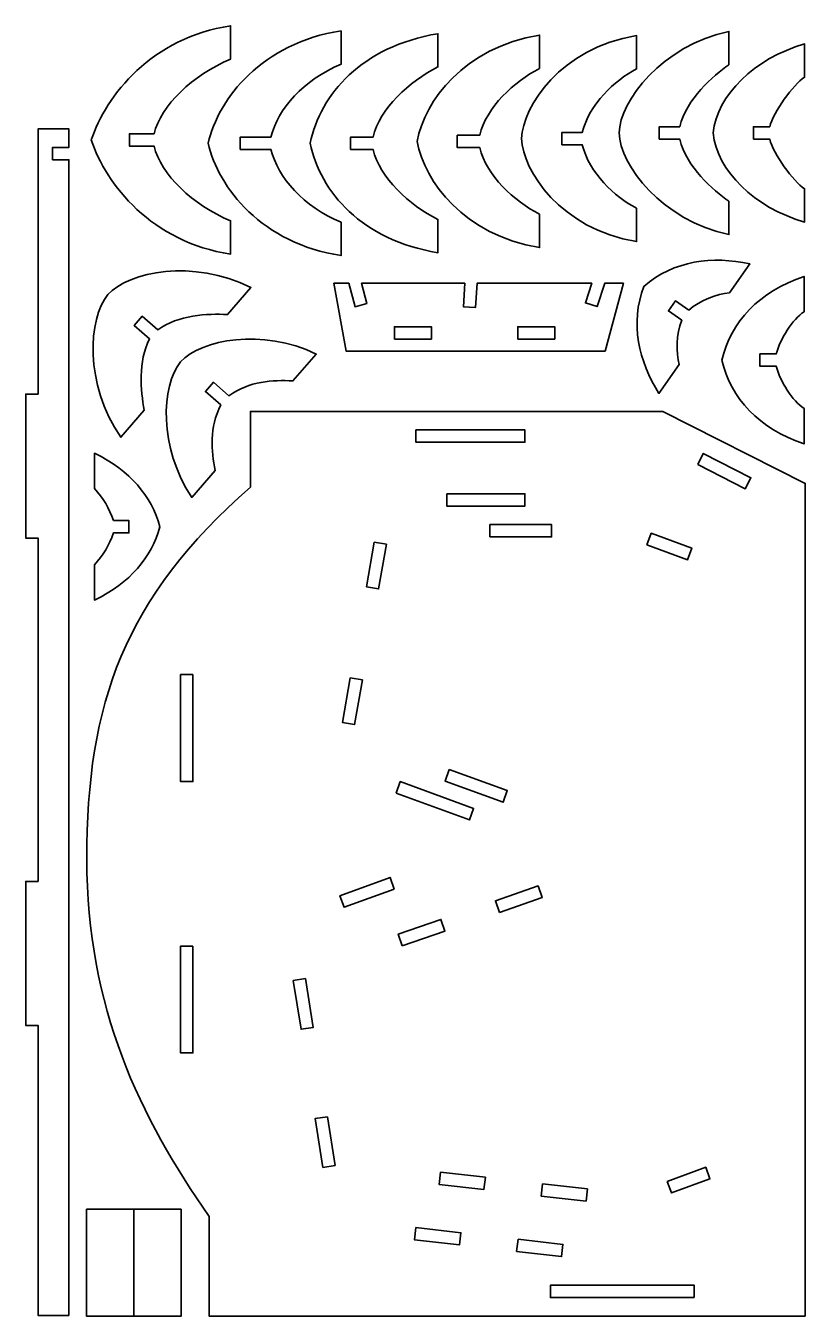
# Model space of a CAD drawing. Header units: centimetres. Extents: x 8 to 90.7, y -5.2 to 60.8.
# Drawn here: x 8.1 to 27.07, y 28.72 to 60.1 of the extents above; entities that cross this region are included whole.
import ezdxf

# ---------------------------------------------------------------- set-up
doc = ezdxf.new("R2010")
doc.units = ezdxf.units.CM
doc.header["$MEASUREMENT"] = 0
doc.layers.add('layer 1', color=7, linetype='Continuous')

msp = doc.modelspace()

# ---------------------------------------------------------------- linework, layer by layer
at = {"layer": 'layer 1', "color": 250, "lineweight": 35}
for points, knots in [([(9.69645, 57.32129), (10.04782, 58.40599), (11.17838, 59.81387), (13.08584, 60.09704), (13.08584, 60.09704), (13.08584, 60.09704), (13.08584, 59.28757), (13.08584, 59.28757), (13.08584, 59.28757), (12.16545, 58.90268), (11.39023, 58.16051), (11.22257, 57.47129), (11.22257, 57.47129), (11.22257, 57.47129), (10.62546, 57.47131), (10.62546, 57.47131), (10.62546, 57.47131), (10.62546, 57.47131), (10.62546, 57.17131), (10.62546, 57.17131), (10.62546, 57.17131), (10.62546, 57.17131), (11.22257, 57.17131), (11.22257, 57.17131), (11.22257, 57.17131), (11.39023, 56.4821), (12.16543, 55.73994), (13.08584, 55.35504), (13.08584, 55.35504), (13.08584, 55.35504), (13.08584, 54.54555), (13.08584, 54.54555), (13.08584, 54.54555), (11.17838, 54.82872), (10.04782, 56.23661), (9.69645, 57.32129)], [0, 0, 0, 0, 0.1, 0.1, 0.1, 0.1, 0.2, 0.2, 0.2, 0.2, 0.3, 0.3, 0.3, 0.3, 0.4, 0.4, 0.4, 0.4, 0.5, 0.5, 0.5, 0.5, 0.6, 0.6, 0.6, 0.6, 0.7, 0.7, 0.7, 0.7, 0.8, 0.8, 0.8, 0.8, 1, 1, 1, 1]), ([(12.54153, 57.24227), (12.77999, 58.32697), (13.8654, 59.68968), (15.77286, 59.97285), (15.77286, 59.97285), (15.77286, 59.97285), (15.77286, 59.16335), (15.77286, 59.16335), (15.77286, 59.16335), (14.85245, 58.77846), (14.23532, 58.08148), (14.06764, 57.39226), (14.06764, 57.39226), (14.06764, 57.39226), (13.32053, 57.39229), (13.32053, 57.39229), (13.32053, 57.39229), (13.32053, 57.39229), (13.32053, 57.09229), (13.32053, 57.09229), (13.32053, 57.09229), (13.32053, 57.09229), (14.06765, 57.09229), (14.06765, 57.09229), (14.06765, 57.09229), (14.23533, 56.40308), (14.85245, 55.70606), (15.77286, 55.32118), (15.77286, 55.32118), (15.77286, 55.32118), (15.77286, 54.51169), (15.77286, 54.51169), (15.77286, 54.51169), (13.8654, 54.79486), (12.77999, 56.15757), (12.54153, 57.24227)], [0, 0, 0, 0, 0.1, 0.1, 0.1, 0.1, 0.2, 0.2, 0.2, 0.2, 0.3, 0.3, 0.3, 0.3, 0.4, 0.4, 0.4, 0.4, 0.5, 0.5, 0.5, 0.5, 0.6, 0.6, 0.6, 0.6, 0.7, 0.7, 0.7, 0.7, 0.8, 0.8, 0.8, 0.8, 1, 1, 1, 1]), ([(22.53802, 57.49068), (22.56199, 58.27054), (23.5861, 59.62194), (25.21129, 59.96156), (25.21129, 59.96156), (25.21129, 59.96156), (25.21131, 59.15208), (25.21131, 59.15208), (25.21131, 59.15208), (24.82153, 58.86879), (24.1818, 58.32985), (24.01414, 57.64065), (24.01414, 57.64065), (24.01414, 57.64065), (23.51703, 57.64066), (23.51703, 57.64066), (23.51703, 57.64066), (23.51703, 57.64066), (23.51703, 57.34066), (23.51703, 57.34066), (23.51703, 57.34066), (23.51703, 57.34066), (24.01415, 57.34066), (24.01415, 57.34066), (24.01415, 57.34066), (24.18181, 56.65145), (24.82152, 56.1125), (25.21129, 55.82921), (25.21129, 55.82921), (25.21129, 55.82921), (25.21131, 55.01973), (25.21131, 55.01973), (25.21131, 55.01973), (23.5861, 55.35938), (22.56198, 56.71078), (22.53802, 57.49068)], [0, 0, 0, 0, 0.1, 0.1, 0.1, 0.1, 0.2, 0.2, 0.2, 0.2, 0.3, 0.3, 0.3, 0.3, 0.4, 0.4, 0.4, 0.4, 0.5, 0.5, 0.5, 0.5, 0.6, 0.6, 0.6, 0.6, 0.7, 0.7, 0.7, 0.7, 0.8, 0.8, 0.8, 0.8, 1, 1, 1, 1]), ([(15.02535, 57.24227), (15.26379, 58.42857), (16.28147, 59.59936), (18.13247, 59.90511), (18.13247, 59.90511), (18.13247, 59.90511), (18.13248, 59.09564), (18.13248, 59.09564), (18.13248, 59.09564), (17.42658, 58.7446), (16.71911, 58.08148), (16.55145, 57.39226), (16.55145, 57.39226), (16.55145, 57.39226), (16.00432, 57.39229), (16.00432, 57.39229), (16.00432, 57.39229), (16.00432, 57.39229), (16.00432, 57.09229), (16.00432, 57.09229), (16.00432, 57.09229), (16.00432, 57.09229), (16.55145, 57.09229), (16.55145, 57.09229), (16.55145, 57.09229), (16.71911, 56.40308), (17.42658, 55.73994), (18.13247, 55.38891), (18.13247, 55.38891), (18.13247, 55.38891), (18.13248, 54.57944), (18.13248, 54.57944), (18.13248, 54.57944), (16.28148, 54.88519), (15.26379, 56.05596), (15.02535, 57.24227)], [0, 0, 0, 0, 0.1, 0.1, 0.1, 0.1, 0.2, 0.2, 0.2, 0.2, 0.3, 0.3, 0.3, 0.3, 0.4, 0.4, 0.4, 0.4, 0.5, 0.5, 0.5, 0.5, 0.6, 0.6, 0.6, 0.6, 0.7, 0.7, 0.7, 0.7, 0.8, 0.8, 0.8, 0.8, 1, 1, 1, 1]), ([(17.62202, 57.28744), (17.81534, 58.27054), (18.75398, 59.56549), (20.60498, 59.87124), (20.60498, 59.87124), (20.60498, 59.87124), (20.605, 59.06175), (20.605, 59.06175), (20.605, 59.06175), (19.97811, 58.73329), (19.31582, 58.12664), (19.14814, 57.43741), (19.14814, 57.43741), (19.14814, 57.43741), (18.60104, 57.43742), (18.60104, 57.43742), (18.60104, 57.43742), (18.60104, 57.43742), (18.60104, 57.13746), (18.60104, 57.13746), (18.60104, 57.13746), (18.60104, 57.13746), (19.14815, 57.13746), (19.14815, 57.13746), (19.14815, 57.13746), (19.31583, 56.44821), (19.97811, 55.84154), (20.60498, 55.51311), (20.60498, 55.51311), (20.60498, 55.51311), (20.605, 54.70362), (20.605, 54.70362), (20.605, 54.70362), (18.75399, 55.00938), (17.81534, 56.30434), (17.62202, 57.28744)], [0, 0, 0, 0, 0.1, 0.1, 0.1, 0.1, 0.2, 0.2, 0.2, 0.2, 0.3, 0.3, 0.3, 0.3, 0.4, 0.4, 0.4, 0.4, 0.5, 0.5, 0.5, 0.5, 0.6, 0.6, 0.6, 0.6, 0.7, 0.7, 0.7, 0.7, 0.8, 0.8, 0.8, 0.8, 1, 1, 1, 1]), ([(20.16712, 57.35518), (20.1911, 58.13504), (21.11359, 59.5542), (22.96459, 59.85995), (22.96459, 59.85995), (22.96459, 59.85995), (22.9646, 59.05048), (22.9646, 59.05048), (22.9646, 59.05048), (22.42804, 58.76719), (21.8109, 58.19439), (21.64324, 57.50516), (21.64324, 57.50516), (21.64324, 57.50516), (21.14614, 57.50516), (21.14614, 57.50516), (21.14614, 57.50516), (21.14614, 57.50516), (21.14614, 57.20517), (21.14614, 57.20517), (21.14614, 57.20517), (21.14614, 57.20517), (21.64326, 57.20517), (21.64326, 57.20517), (21.64326, 57.20517), (21.81092, 56.51595), (22.42804, 55.94315), (22.96459, 55.65987), (22.96459, 55.65987), (22.96459, 55.65987), (22.9646, 54.85039), (22.9646, 54.85039), (22.9646, 54.85039), (21.11359, 55.15614), (20.19108, 56.57531), (20.16712, 57.35518)], [0, 0, 0, 0, 0.1, 0.1, 0.1, 0.1, 0.2, 0.2, 0.2, 0.2, 0.3, 0.3, 0.3, 0.3, 0.4, 0.4, 0.4, 0.4, 0.5, 0.5, 0.5, 0.5, 0.6, 0.6, 0.6, 0.6, 0.7, 0.7, 0.7, 0.7, 0.8, 0.8, 0.8, 0.8, 1, 1, 1, 1]), ([(25.80727, 57.34066), (25.80727, 57.34066), (25.80727, 57.64066), (25.80727, 57.64066), (25.80727, 57.64066), (25.80727, 57.64066), (26.20441, 57.64066), (26.20441, 57.64066), (26.20441, 57.64066), (26.29305, 58.00249), (26.7747, 58.66556), (27.05157, 58.84723), (27.05157, 58.84723), (27.05157, 58.84723), (27.05158, 59.65674), (27.05158, 59.65674), (27.05158, 59.65674), (25.83281, 59.30583), (24.91837, 58.40921), (24.82828, 57.49065), (24.82828, 57.49065), (24.91837, 56.57207), (25.8328, 55.67546), (27.05157, 55.32454), (27.05157, 55.32454), (27.05157, 55.32454), (27.05158, 56.13408), (27.05158, 56.13408), (27.05158, 56.13408), (26.77472, 56.31573), (26.29303, 56.97884), (26.2044, 57.34064), (26.2044, 57.34064), (26.2044, 57.34064), (25.80727, 57.34066), (25.80727, 57.34066)], [0, 0, 0, 0, 0.1, 0.1, 0.1, 0.1, 0.2, 0.2, 0.2, 0.2, 0.3, 0.3, 0.3, 0.3, 0.4, 0.4, 0.4, 0.4, 0.5, 0.5, 0.5, 0.5, 0.6, 0.6, 0.6, 0.6, 0.7, 0.7, 0.7, 0.7, 0.8, 0.8, 0.8, 0.8, 1, 1, 1, 1]), ([(9.15251, 28.73994), (9.15251, 28.73994), (9.15251, 56.83996), (9.15251, 56.83996), (9.15251, 56.83996), (9.15251, 56.83996), (8.75251, 56.83996), (8.75251, 56.83996), (8.75251, 56.83996), (8.75251, 56.83996), (8.75251, 57.13992), (8.75251, 57.13992), (8.75251, 57.13992), (8.75251, 57.13992), (9.15251, 57.13992), (9.15251, 57.13992), (9.15251, 57.13992), (9.15251, 57.13992), (9.15251, 57.58994), (9.15251, 57.58994), (9.15251, 57.58994), (9.15251, 57.58994), (8.40253, 57.58994), (8.40253, 57.58994), (8.40253, 57.58994), (8.40253, 57.58994), (8.40253, 51.13992), (8.40253, 51.13992), (8.40253, 51.13992), (8.40253, 51.13992), (8.1025, 51.13992), (8.1025, 51.13992), (8.1025, 51.13992), (8.1025, 51.13992), (8.10251, 47.63996), (8.10251, 47.63996), (8.10251, 47.63996), (8.10251, 47.63996), (8.40253, 47.63992), (8.40253, 47.63992), (8.40253, 47.63992), (8.40253, 47.63992), (8.40253, 39.28991), (8.40253, 39.28991), (8.40253, 39.28991), (8.40253, 39.28991), (8.10257, 39.28995), (8.10257, 39.28995), (8.10257, 39.28995), (8.10257, 39.28995), (8.1025, 35.78995), (8.1025, 35.78995), (8.1025, 35.78995), (8.1025, 35.78995), (8.40253, 35.78995), (8.40253, 35.78995), (8.40253, 35.78995), (8.40253, 35.78995), (8.40253, 28.73994), (8.40253, 28.73994), (8.40253, 28.73994), (8.40253, 28.73994), (9.15251, 28.73994), (9.15251, 28.73994)], [0, 0, 0, 0, 0.05882353, 0.05882353, 0.05882353, 0.05882353, 0.11764706, 0.11764706, 0.11764706, 0.11764706, 0.17647059, 0.17647059, 0.17647059, 0.17647059, 0.23529412, 0.23529412, 0.23529412, 0.23529412, 0.29411765, 0.29411765, 0.29411765, 0.29411765, 0.35294118, 0.35294118, 0.35294118, 0.35294118, 0.41176471, 0.41176471, 0.41176471, 0.41176471, 0.47058824, 0.47058824, 0.47058824, 0.47058824, 0.52941176, 0.52941176, 0.52941176, 0.52941176, 0.58823529, 0.58823529, 0.58823529, 0.58823529, 0.64705882, 0.64705882, 0.64705882, 0.64705882, 0.70588235, 0.70588235, 0.70588235, 0.70588235, 0.76470588, 0.76470588, 0.76470588, 0.76470588, 0.82352941, 0.82352941, 0.82352941, 0.82352941, 0.88235294, 0.88235294, 0.88235294, 0.88235294, 1, 1, 1, 1]), ([(10.10003, 53.56296), (9.62256, 52.97837), (9.51704, 51.39487), (10.41836, 50.09365), (10.41836, 50.09365), (10.41836, 50.09365), (10.98681, 50.74757), (10.98681, 50.74757), (10.98681, 50.74757), (10.89402, 51.2289), (10.83085, 51.93014), (11.11566, 52.4813), (11.11566, 52.4813), (11.11566, 52.4813), (10.74049, 52.80747), (10.74049, 52.80747), (10.74049, 52.80747), (10.74049, 52.80747), (10.9373, 53.03385), (10.9373, 53.03385), (10.9373, 53.03385), (10.9373, 53.03385), (11.31249, 52.70774), (11.31249, 52.70774), (11.31249, 52.70774), (11.81866, 53.06647), (12.52186, 53.1015), (13.01141, 53.07661), (13.01141, 53.07661), (13.01141, 53.07661), (13.57985, 53.73056), (13.57985, 53.73056), (13.57985, 53.73056), (12.16585, 54.442), (10.61247, 54.1171), (10.10003, 53.56296)], [0, 0, 0, 0, 0.1, 0.1, 0.1, 0.1, 0.2, 0.2, 0.2, 0.2, 0.3, 0.3, 0.3, 0.3, 0.4, 0.4, 0.4, 0.4, 0.5, 0.5, 0.5, 0.5, 0.6, 0.6, 0.6, 0.6, 0.7, 0.7, 0.7, 0.7, 0.8, 0.8, 0.8, 0.8, 1, 1, 1, 1]), ([(24.23501, 53.18097), (24.51515, 53.42652), (24.91501, 53.57583), (25.22458, 53.60541), (25.22458, 53.60541), (25.22458, 53.60541), (25.7176, 54.30949), (25.7176, 54.30949), (25.7176, 54.30949), (24.82501, 54.50459), (23.86272, 54.39367), (23.14459, 53.76135), (23.14459, 53.76135), (22.79604, 52.8703), (23.02093, 51.92809), (23.50954, 51.15607), (23.50954, 51.15607), (23.50954, 51.15607), (24.00254, 51.86013), (24.00254, 51.86013), (24.00254, 51.86013), (23.92446, 52.16116), (23.92802, 52.58799), (24.06294, 52.93521), (24.06294, 52.93521), (24.06294, 52.93521), (23.73765, 53.16299), (23.73765, 53.16299), (23.73765, 53.16299), (23.73765, 53.16299), (23.90971, 53.40874), (23.90971, 53.40874), (23.90971, 53.40874), (23.90971, 53.40874), (24.23501, 53.18097), (24.23501, 53.18097)], [0, 0, 0, 0, 0.1, 0.1, 0.1, 0.1, 0.2, 0.2, 0.2, 0.2, 0.3, 0.3, 0.3, 0.3, 0.4, 0.4, 0.4, 0.4, 0.5, 0.5, 0.5, 0.5, 0.6, 0.6, 0.6, 0.6, 0.7, 0.7, 0.7, 0.7, 0.8, 0.8, 0.8, 0.8, 1, 1, 1, 1]), ([(25.03634, 51.96745), (25.26191, 52.89733), (25.9457, 53.64069), (27.04027, 54.00289), (27.04027, 54.00289), (27.04027, 54.00289), (27.04028, 53.14343), (27.04028, 53.14343), (27.04028, 53.14343), (26.7634, 52.96174), (26.4511, 52.47926), (26.36245, 52.11745), (26.36245, 52.11745), (26.36245, 52.11745), (25.96535, 52.11747), (25.96535, 52.11747), (25.96535, 52.11747), (25.96535, 52.11747), (25.96535, 51.81747), (25.96535, 51.81747), (25.96535, 51.81747), (25.96535, 51.81747), (26.36246, 51.81747), (26.36246, 51.81747), (26.36246, 51.81747), (26.4511, 51.45564), (26.7634, 50.97316), (27.04027, 50.79149), (27.04027, 50.79149), (27.04027, 50.79149), (27.04028, 49.93199), (27.04028, 49.93199), (27.04028, 49.93199), (25.9457, 50.29422), (25.2619, 51.03757), (25.03634, 51.96745)], [0, 0, 0, 0, 0.1, 0.1, 0.1, 0.1, 0.2, 0.2, 0.2, 0.2, 0.3, 0.3, 0.3, 0.3, 0.4, 0.4, 0.4, 0.4, 0.5, 0.5, 0.5, 0.5, 0.6, 0.6, 0.6, 0.6, 0.7, 0.7, 0.7, 0.7, 0.8, 0.8, 0.8, 0.8, 1, 1, 1, 1]), ([(22.19773, 52.18664), (22.19773, 52.18664), (22.64608, 53.83661), (22.64608, 53.83661), (22.64608, 53.83661), (22.64608, 53.83661), (22.18996, 53.83661), (22.18996, 53.83661), (22.18996, 53.83661), (22.18996, 53.83661), (22.00503, 53.26757), (22.00503, 53.26757), (22.00503, 53.26757), (22.00503, 53.26757), (21.71972, 53.36028), (21.71972, 53.36028), (21.71972, 53.36028), (21.71972, 53.36028), (21.87448, 53.83661), (21.87448, 53.83661), (21.87448, 53.83661), (21.87448, 53.83661), (19.08504, 53.83661), (19.08504, 53.83661), (19.08504, 53.83661), (19.08504, 53.83661), (19.04895, 53.248), (19.04895, 53.248), (19.04895, 53.248), (19.04895, 53.248), (18.74935, 53.26368), (18.74935, 53.26368), (18.74935, 53.26368), (18.74935, 53.26368), (18.78461, 53.83661), (18.78461, 53.83661), (18.78461, 53.83661), (18.78461, 53.83661), (16.27142, 53.83661), (16.27142, 53.83661), (16.27142, 53.83661), (16.27142, 53.83661), (16.40348, 53.34385), (16.40348, 53.34385), (16.40348, 53.34385), (16.40348, 53.34385), (16.11368, 53.26618), (16.11368, 53.26618), (16.11368, 53.26618), (16.11368, 53.26618), (15.96084, 53.83661), (15.96084, 53.83661), (15.96084, 53.83661), (15.96084, 53.83661), (15.59937, 53.83661), (15.59937, 53.83661), (15.59937, 53.83661), (15.59937, 53.83661), (15.89772, 52.18664), (15.89772, 52.18664), (15.89772, 52.18664), (15.89772, 52.18664), (22.19773, 52.18664), (22.19773, 52.18664)], [0, 0, 0, 0, 0.05882353, 0.05882353, 0.05882353, 0.05882353, 0.11764706, 0.11764706, 0.11764706, 0.11764706, 0.17647059, 0.17647059, 0.17647059, 0.17647059, 0.23529412, 0.23529412, 0.23529412, 0.23529412, 0.29411765, 0.29411765, 0.29411765, 0.29411765, 0.35294118, 0.35294118, 0.35294118, 0.35294118, 0.41176471, 0.41176471, 0.41176471, 0.41176471, 0.47058824, 0.47058824, 0.47058824, 0.47058824, 0.52941176, 0.52941176, 0.52941176, 0.52941176, 0.58823529, 0.58823529, 0.58823529, 0.58823529, 0.64705882, 0.64705882, 0.64705882, 0.64705882, 0.70588235, 0.70588235, 0.70588235, 0.70588235, 0.76470588, 0.76470588, 0.76470588, 0.76470588, 0.82352941, 0.82352941, 0.82352941, 0.82352941, 0.88235294, 0.88235294, 0.88235294, 0.88235294, 1, 1, 1, 1]), ([(11.86902, 51.92542), (11.39156, 51.34082), (11.33278, 49.84921), (12.13975, 48.63), (12.13975, 48.63), (12.13975, 48.63), (12.7082, 49.28394), (12.7082, 49.28394), (12.7082, 49.28394), (12.61543, 49.76523), (12.56212, 50.32541), (12.84692, 50.87656), (12.84692, 50.87656), (12.84692, 50.87656), (12.47174, 51.20271), (12.47174, 51.20271), (12.47174, 51.20271), (12.47174, 51.20271), (12.66857, 51.42913), (12.66857, 51.42913), (12.66857, 51.42913), (12.66857, 51.42913), (13.04373, 51.10301), (13.04373, 51.10301), (13.04373, 51.10301), (13.54991, 51.46171), (14.11204, 51.48691), (14.60158, 51.46201), (14.60158, 51.46201), (14.60158, 51.46201), (15.17005, 52.11596), (15.17005, 52.11596), (15.17005, 52.11596), (13.85036, 52.74536), (12.38148, 52.47957), (11.86902, 51.92542)], [0, 0, 0, 0, 0.1, 0.1, 0.1, 0.1, 0.2, 0.2, 0.2, 0.2, 0.3, 0.3, 0.3, 0.3, 0.4, 0.4, 0.4, 0.4, 0.5, 0.5, 0.5, 0.5, 0.6, 0.6, 0.6, 0.6, 0.7, 0.7, 0.7, 0.7, 0.8, 0.8, 0.8, 0.8, 1, 1, 1, 1]), ([(17.07273, 52.47858), (17.07273, 52.47858), (17.97272, 52.47858), (17.97272, 52.47858), (17.97272, 52.47858), (17.97272, 52.47858), (17.97272, 52.77858), (17.97272, 52.77858), (17.97272, 52.77858), (17.97272, 52.77858), (17.07273, 52.77858), (17.07273, 52.77858), (17.07273, 52.77858), (17.07273, 52.77858), (17.07273, 52.47858), (17.07273, 52.47858)], [0, 0, 0, 0, 0.2, 0.2, 0.2, 0.2, 0.4, 0.4, 0.4, 0.4, 0.6, 0.6, 0.6, 0.6, 1, 1, 1, 1]), ([(20.07275, 52.47858), (20.07275, 52.47858), (20.97274, 52.47858), (20.97274, 52.47858), (20.97274, 52.47858), (20.97274, 52.47858), (20.97274, 52.77858), (20.97274, 52.77858), (20.97274, 52.77858), (20.97274, 52.77858), (20.07275, 52.77858), (20.07275, 52.77858), (20.07275, 52.77858), (20.07275, 52.77858), (20.07275, 52.47858), (20.07275, 52.47858)], [0, 0, 0, 0, 0.2, 0.2, 0.2, 0.2, 0.4, 0.4, 0.4, 0.4, 0.6, 0.6, 0.6, 0.6, 1, 1, 1, 1]), ([(27.06773, 28.71982), (27.06773, 28.71982), (12.56772, 28.71982), (12.56772, 28.71982), (12.56772, 28.71982), (12.56772, 28.71982), (12.56772, 31.14453), (12.56772, 31.14453), (12.56772, 31.14453), (10.88009, 33.54126), (9.58587, 36.22941), (9.58587, 39.83774), (9.58587, 39.83774), (9.58587, 43.6174), (10.49256, 46.19122), (13.56773, 48.87467), (13.56773, 48.87467), (13.56773, 48.87467), (13.56775, 50.71983), (13.56775, 50.71983), (13.56775, 50.71983), (13.56775, 50.71983), (23.60204, 50.71983), (23.60204, 50.71983), (23.60204, 50.71983), (23.60204, 50.71983), (27.06773, 48.96981), (27.06773, 48.96981), (27.06773, 48.96981), (27.06773, 48.96981), (27.06773, 28.71982), (27.06773, 28.71982)], [0, 0, 0, 0, 0.11111111, 0.11111111, 0.11111111, 0.11111111, 0.22222222, 0.22222222, 0.22222222, 0.22222222, 0.33333333, 0.33333333, 0.33333333, 0.33333333, 0.44444444, 0.44444444, 0.44444444, 0.44444444, 0.55555556, 0.55555556, 0.55555556, 0.55555556, 0.66666667, 0.66666667, 0.66666667, 0.66666667, 0.77777778, 0.77777778, 0.77777778, 0.77777778, 1, 1, 1, 1]), ([(17.59549, 50.26981), (17.59549, 50.26981), (20.24549, 50.26981), (20.24549, 50.26981), (20.24549, 50.26981), (20.24549, 50.26981), (20.24549, 49.96982), (20.24549, 49.96982), (20.24549, 49.96982), (20.24549, 49.96982), (17.59549, 49.96982), (17.59549, 49.96982), (17.59549, 49.96982), (17.59549, 49.96982), (17.59549, 50.26981), (17.59549, 50.26981)], [0, 0, 0, 0, 0.2, 0.2, 0.2, 0.2, 0.4, 0.4, 0.4, 0.4, 0.6, 0.6, 0.6, 0.6, 1, 1, 1, 1]), ([(10.23464, 48.067), (10.13572, 48.36422), (9.98796, 48.61494), (9.77323, 48.84333), (9.77323, 48.84333), (9.77323, 48.84333), (9.77324, 49.70284), (9.77324, 49.70284), (9.77324, 49.70284), (10.65661, 49.27628), (11.14683, 48.66823), (11.36809, 47.91698), (11.36809, 47.91698), (11.14683, 47.16574), (10.6566, 46.5577), (9.77323, 46.13113), (9.77323, 46.13113), (9.77323, 46.13113), (9.77324, 46.99064), (9.77324, 46.99064), (9.77324, 46.99064), (9.98796, 47.21904), (10.13572, 47.46974), (10.23464, 47.76698), (10.23464, 47.76698), (10.23464, 47.76698), (10.61139, 47.767), (10.61139, 47.767), (10.61139, 47.767), (10.61139, 47.767), (10.61139, 48.067), (10.61139, 48.067), (10.61139, 48.067), (10.61139, 48.067), (10.23464, 48.067), (10.23464, 48.067)], [0, 0, 0, 0, 0.1, 0.1, 0.1, 0.1, 0.2, 0.2, 0.2, 0.2, 0.3, 0.3, 0.3, 0.3, 0.4, 0.4, 0.4, 0.4, 0.5, 0.5, 0.5, 0.5, 0.6, 0.6, 0.6, 0.6, 0.7, 0.7, 0.7, 0.7, 0.8, 0.8, 0.8, 0.8, 1, 1, 1, 1]), ([(24.45185, 49.43142), (24.45185, 49.43142), (25.61015, 48.84126), (25.61015, 48.84126), (25.61015, 48.84126), (25.61015, 48.84126), (25.74633, 49.10856), (25.74633, 49.10856), (25.74633, 49.10856), (25.74633, 49.10856), (24.58803, 49.69875), (24.58803, 49.69875), (24.58803, 49.69875), (24.58803, 49.69875), (24.45185, 49.43142), (24.45185, 49.43142)], [0, 0, 0, 0, 0.2, 0.2, 0.2, 0.2, 0.4, 0.4, 0.4, 0.4, 0.6, 0.6, 0.6, 0.6, 1, 1, 1, 1]), ([(18.34549, 48.71982), (18.34549, 48.71982), (20.24549, 48.71982), (20.24549, 48.71982), (20.24549, 48.71982), (20.24549, 48.71982), (20.24549, 48.41982), (20.24549, 48.41982), (20.24549, 48.41982), (20.24549, 48.41982), (18.34549, 48.41982), (18.34549, 48.41982), (18.34549, 48.41982), (18.34549, 48.41982), (18.34549, 48.71982), (18.34549, 48.71982)], [0, 0, 0, 0, 0.2, 0.2, 0.2, 0.2, 0.4, 0.4, 0.4, 0.4, 0.6, 0.6, 0.6, 0.6, 1, 1, 1, 1]), ([(19.3955, 47.66981), (19.3955, 47.66981), (20.89549, 47.66981), (20.89549, 47.66981), (20.89549, 47.66981), (20.89549, 47.66981), (20.89549, 47.96981), (20.89549, 47.96981), (20.89549, 47.96981), (20.89549, 47.96981), (19.3955, 47.96981), (19.3955, 47.96981), (19.3955, 47.96981), (19.3955, 47.96981), (19.3955, 47.66981), (19.3955, 47.66981)], [0, 0, 0, 0, 0.2, 0.2, 0.2, 0.2, 0.4, 0.4, 0.4, 0.4, 0.6, 0.6, 0.6, 0.6, 1, 1, 1, 1]), ([(23.21762, 47.47395), (23.21762, 47.47395), (24.2043, 47.11482), (24.2043, 47.11482), (24.2043, 47.11482), (24.2043, 47.11482), (24.30691, 47.39672), (24.30691, 47.39672), (24.30691, 47.39672), (24.30691, 47.39672), (23.32022, 47.75581), (23.32022, 47.75581), (23.32022, 47.75581), (23.32022, 47.75581), (23.21762, 47.47395), (23.21762, 47.47395)], [0, 0, 0, 0, 0.2, 0.2, 0.2, 0.2, 0.4, 0.4, 0.4, 0.4, 0.6, 0.6, 0.6, 0.6, 1, 1, 1, 1]), ([(16.87596, 47.48871), (16.87596, 47.48871), (16.68494, 46.40544), (16.68494, 46.40544), (16.68494, 46.40544), (16.68494, 46.40544), (16.38951, 46.45751), (16.38951, 46.45751), (16.38951, 46.45751), (16.38951, 46.45751), (16.5805, 47.54082), (16.5805, 47.54082), (16.5805, 47.54082), (16.5805, 47.54082), (16.87596, 47.48871), (16.87596, 47.48871)], [0, 0, 0, 0, 0.2, 0.2, 0.2, 0.2, 0.4, 0.4, 0.4, 0.4, 0.6, 0.6, 0.6, 0.6, 1, 1, 1, 1]), ([(12.16773, 44.31983), (12.16773, 44.31983), (11.86773, 44.31983), (11.86773, 44.31983), (11.86773, 44.31983), (11.86773, 44.31983), (11.86773, 41.71982), (11.86773, 41.71982), (11.86773, 41.71982), (11.86773, 41.71982), (12.16773, 41.71982), (12.16773, 41.71982), (12.16773, 41.71982), (12.16773, 41.71982), (12.16773, 44.31983), (12.16773, 44.31983)], [0, 0, 0, 0, 0.2, 0.2, 0.2, 0.2, 0.4, 0.4, 0.4, 0.4, 0.6, 0.6, 0.6, 0.6, 1, 1, 1, 1]), ([(16.29424, 44.18961), (16.29424, 44.18961), (16.1032, 43.10634), (16.1032, 43.10634), (16.1032, 43.10634), (16.1032, 43.10634), (15.80777, 43.15845), (15.80777, 43.15845), (15.80777, 43.15845), (15.80777, 43.15845), (15.99879, 44.24172), (15.99879, 44.24172), (15.99879, 44.24172), (15.99879, 44.24172), (16.29424, 44.18961), (16.29424, 44.18961)], [0, 0, 0, 0, 0.2, 0.2, 0.2, 0.2, 0.4, 0.4, 0.4, 0.4, 0.6, 0.6, 0.6, 0.6, 1, 1, 1, 1]), ([(18.40732, 42.01354), (18.40732, 42.01354), (19.81684, 41.50054), (19.81684, 41.50054), (19.81684, 41.50054), (19.81684, 41.50054), (19.71425, 41.2186), (19.71425, 41.2186), (19.71425, 41.2186), (19.71425, 41.2186), (18.30469, 41.73164), (18.30469, 41.73164), (18.30469, 41.73164), (18.30469, 41.73164), (18.40732, 42.01354), (18.40732, 42.01354)], [0, 0, 0, 0, 0.2, 0.2, 0.2, 0.2, 0.4, 0.4, 0.4, 0.4, 0.6, 0.6, 0.6, 0.6, 1, 1, 1, 1]), ([(17.11148, 41.43597), (17.11148, 41.43597), (18.89691, 40.78617), (18.89691, 40.78617), (18.89691, 40.78617), (18.89691, 40.78617), (18.99956, 41.06807), (18.99956, 41.06807), (18.99956, 41.06807), (18.99956, 41.06807), (17.2141, 41.71791), (17.2141, 41.71791), (17.2141, 41.71791), (17.2141, 41.71791), (17.11148, 41.43597), (17.11148, 41.43597)], [0, 0, 0, 0, 0.2, 0.2, 0.2, 0.2, 0.4, 0.4, 0.4, 0.4, 0.6, 0.6, 0.6, 0.6, 1, 1, 1, 1]), ([(17.06832, 39.10644), (17.06832, 39.10644), (15.84674, 38.66182), (15.84674, 38.66182), (15.84674, 38.66182), (15.84674, 38.66182), (15.74415, 38.94376), (15.74415, 38.94376), (15.74415, 38.94376), (15.74415, 38.94376), (16.96573, 39.38838), (16.96573, 39.38838), (16.96573, 39.38838), (16.96573, 39.38838), (17.06832, 39.10644), (17.06832, 39.10644)], [0, 0, 0, 0, 0.2, 0.2, 0.2, 0.2, 0.4, 0.4, 0.4, 0.4, 0.6, 0.6, 0.6, 0.6, 1, 1, 1, 1]), ([(19.6263, 38.53974), (19.6263, 38.53974), (20.66637, 38.89788), (20.66637, 38.89788), (20.66637, 38.89788), (20.66637, 38.89788), (20.5687, 39.18152), (20.5687, 39.18152), (20.5687, 39.18152), (20.5687, 39.18152), (19.52863, 38.82338), (19.52863, 38.82338), (19.52863, 38.82338), (19.52863, 38.82338), (19.6263, 38.53974), (19.6263, 38.53974)], [0, 0, 0, 0, 0.2, 0.2, 0.2, 0.2, 0.4, 0.4, 0.4, 0.4, 0.6, 0.6, 0.6, 0.6, 1, 1, 1, 1]), ([(17.26249, 37.72583), (17.26249, 37.72583), (18.30257, 38.08393), (18.30257, 38.08393), (18.30257, 38.08393), (18.30257, 38.08393), (18.20489, 38.36761), (18.20489, 38.36761), (18.20489, 38.36761), (18.20489, 38.36761), (17.16482, 38.00947), (17.16482, 38.00947), (17.16482, 38.00947), (17.16482, 38.00947), (17.26249, 37.72583), (17.26249, 37.72583)], [0, 0, 0, 0, 0.2, 0.2, 0.2, 0.2, 0.4, 0.4, 0.4, 0.4, 0.6, 0.6, 0.6, 0.6, 1, 1, 1, 1]), ([(12.16773, 37.71983), (12.16773, 37.71983), (11.86773, 37.71983), (11.86773, 37.71983), (11.86773, 37.71983), (11.86773, 37.71983), (11.86773, 35.11983), (11.86773, 35.11983), (11.86773, 35.11983), (11.86773, 35.11983), (12.16773, 35.11983), (12.16773, 35.11983), (12.16773, 35.11983), (12.16773, 35.11983), (12.16773, 37.71983), (12.16773, 37.71983)], [0, 0, 0, 0, 0.2, 0.2, 0.2, 0.2, 0.4, 0.4, 0.4, 0.4, 0.6, 0.6, 0.6, 0.6, 1, 1, 1, 1]), ([(14.90813, 36.92791), (14.90813, 36.92791), (15.09586, 35.74268), (15.09586, 35.74268), (15.09586, 35.74268), (15.09586, 35.74268), (14.79957, 35.69573), (14.79957, 35.69573), (14.79957, 35.69573), (14.79957, 35.69573), (14.61183, 36.88096), (14.61183, 36.88096), (14.61183, 36.88096), (14.61183, 36.88096), (14.90813, 36.92791), (14.90813, 36.92791)], [0, 0, 0, 0, 0.2, 0.2, 0.2, 0.2, 0.4, 0.4, 0.4, 0.4, 0.6, 0.6, 0.6, 0.6, 1, 1, 1, 1]), ([(15.44001, 33.56975), (15.44001, 33.56975), (15.62775, 32.38452), (15.62775, 32.38452), (15.62775, 32.38452), (15.62775, 32.38452), (15.33142, 32.33761), (15.33142, 32.33761), (15.33142, 32.33761), (15.33142, 32.33761), (15.14372, 33.52284), (15.14372, 33.52284), (15.14372, 33.52284), (15.14372, 33.52284), (15.44001, 33.56975), (15.44001, 33.56975)], [0, 0, 0, 0, 0.2, 0.2, 0.2, 0.2, 0.4, 0.4, 0.4, 0.4, 0.6, 0.6, 0.6, 0.6, 1, 1, 1, 1]), ([(23.7079, 31.99825), (23.7079, 31.99825), (24.6476, 32.34027), (24.6476, 32.34027), (24.6476, 32.34027), (24.6476, 32.34027), (24.75022, 32.05837), (24.75022, 32.05837), (24.75022, 32.05837), (24.75022, 32.05837), (23.8105, 31.71635), (23.8105, 31.71635), (23.8105, 31.71635), (23.8105, 31.71635), (23.7079, 31.99825), (23.7079, 31.99825)], [0, 0, 0, 0, 0.2, 0.2, 0.2, 0.2, 0.4, 0.4, 0.4, 0.4, 0.6, 0.6, 0.6, 0.6, 1, 1, 1, 1]), ([(18.19261, 32.22288), (18.19261, 32.22288), (19.28555, 32.09834), (19.28555, 32.09834), (19.28555, 32.09834), (19.28555, 32.09834), (19.25157, 31.80024), (19.25157, 31.80024), (19.25157, 31.80024), (19.25157, 31.80024), (18.15866, 31.92478), (18.15866, 31.92478), (18.15866, 31.92478), (18.15866, 31.92478), (18.19261, 32.22288), (18.19261, 32.22288)], [0, 0, 0, 0, 0.2, 0.2, 0.2, 0.2, 0.4, 0.4, 0.4, 0.4, 0.6, 0.6, 0.6, 0.6, 1, 1, 1, 1]), ([(20.67653, 31.93987), (20.67653, 31.93987), (21.76947, 31.81533), (21.76947, 31.81533), (21.76947, 31.81533), (21.76947, 31.81533), (21.73549, 31.51727), (21.73549, 31.51727), (21.73549, 31.51727), (21.73549, 31.51727), (20.64258, 31.64177), (20.64258, 31.64177), (20.64258, 31.64177), (20.64258, 31.64177), (20.67653, 31.93987), (20.67653, 31.93987)], [0, 0, 0, 0, 0.2, 0.2, 0.2, 0.2, 0.4, 0.4, 0.4, 0.4, 0.6, 0.6, 0.6, 0.6, 1, 1, 1, 1]), ([(9.58157, 31.31935), (9.58157, 31.31935), (10.73158, 31.31935), (10.73158, 31.31935), (10.73158, 31.31935), (10.73158, 31.31935), (10.73158, 28.71934), (10.73158, 28.71934), (10.73158, 28.71934), (10.73158, 28.71934), (9.58157, 28.71934), (9.58157, 28.71934), (9.58157, 28.71934), (9.58157, 28.71934), (9.58157, 31.31935), (9.58157, 31.31935)], [0, 0, 0, 0, 0.2, 0.2, 0.2, 0.2, 0.4, 0.4, 0.4, 0.4, 0.6, 0.6, 0.6, 0.6, 1, 1, 1, 1]), ([(11.88156, 31.31935), (11.88156, 31.31935), (10.73158, 31.31935), (10.73158, 31.31935), (10.73158, 31.31935), (10.73158, 31.31935), (10.73158, 28.71934), (10.73158, 28.71934), (10.73158, 28.71934), (10.73158, 28.71934), (11.88156, 28.71934), (11.88156, 28.71934), (11.88156, 28.71934), (11.88156, 28.71934), (11.88156, 31.31935), (11.88156, 31.31935)], [0, 0, 0, 0, 0.2, 0.2, 0.2, 0.2, 0.4, 0.4, 0.4, 0.4, 0.6, 0.6, 0.6, 0.6, 1, 1, 1, 1]), ([(17.59537, 30.87354), (17.59537, 30.87354), (18.68831, 30.749), (18.68831, 30.749), (18.68831, 30.749), (18.68831, 30.749), (18.65434, 30.45095), (18.65434, 30.45095), (18.65434, 30.45095), (18.65434, 30.45095), (17.5614, 30.57549), (17.5614, 30.57549), (17.5614, 30.57549), (17.5614, 30.57549), (17.59537, 30.87354), (17.59537, 30.87354)], [0, 0, 0, 0, 0.2, 0.2, 0.2, 0.2, 0.4, 0.4, 0.4, 0.4, 0.6, 0.6, 0.6, 0.6, 1, 1, 1, 1]), ([(20.0793, 30.59053), (20.0793, 30.59053), (21.17223, 30.46599), (21.17223, 30.46599), (21.17223, 30.46599), (21.17223, 30.46599), (21.13828, 30.16794), (21.13828, 30.16794), (21.13828, 30.16794), (21.13828, 30.16794), (20.04534, 30.29248), (20.04534, 30.29248), (20.04534, 30.29248), (20.04534, 30.29248), (20.0793, 30.59053), (20.0793, 30.59053)], [0, 0, 0, 0, 0.2, 0.2, 0.2, 0.2, 0.4, 0.4, 0.4, 0.4, 0.6, 0.6, 0.6, 0.6, 1, 1, 1, 1]), ([(24.36773, 29.16984), (24.36773, 29.16984), (20.86773, 29.16984), (20.86773, 29.16984), (20.86773, 29.16984), (20.86773, 29.16984), (20.86773, 29.46983), (20.86773, 29.46983), (20.86773, 29.46983), (20.86773, 29.46983), (24.36773, 29.46983), (24.36773, 29.46983), (24.36773, 29.46983), (24.36773, 29.46983), (24.36773, 29.16984), (24.36773, 29.16984)], [0, 0, 0, 0, 0.2, 0.2, 0.2, 0.2, 0.4, 0.4, 0.4, 0.4, 0.6, 0.6, 0.6, 0.6, 1, 1, 1, 1])]:
    msp.add_open_spline(points, degree=3, knots=knots, dxfattribs=at)

doc.saveas('drawing.dxf')
